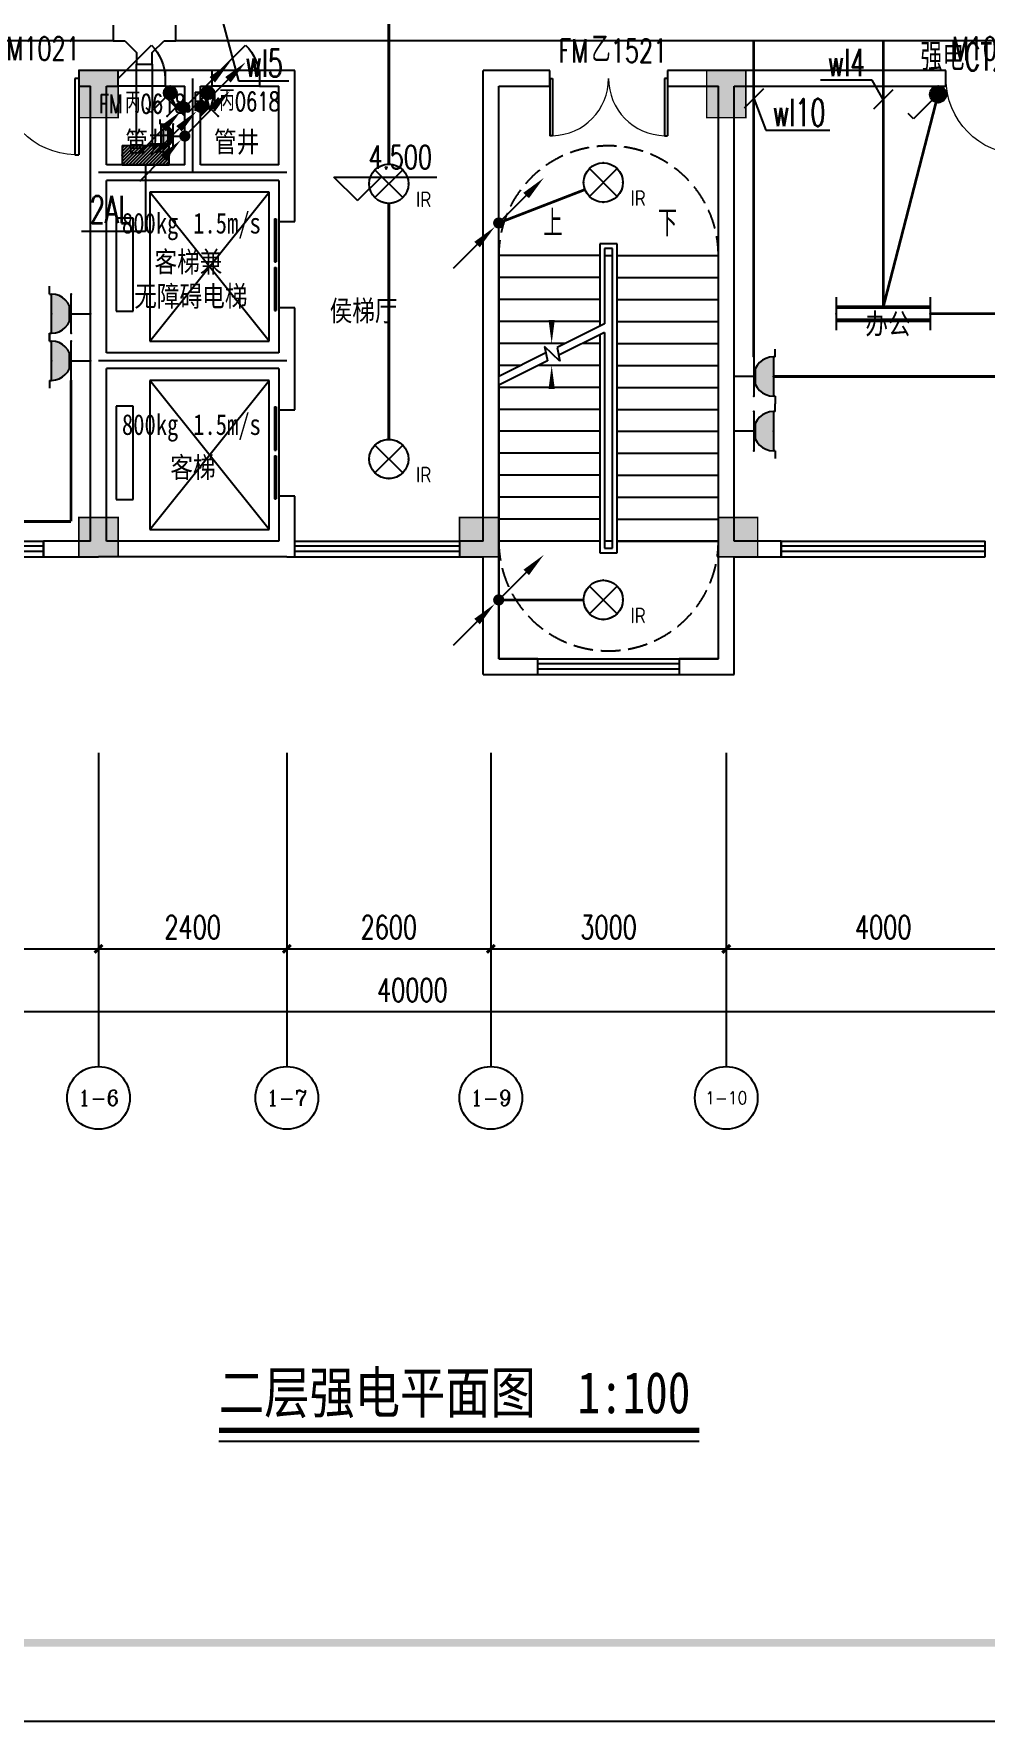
# Model space of a CAD drawing. Extents: x -6243262 to 3079315, y -2914302 to 172723.
# Drawn here: x -5765306 to -5753181, y -692286 to -670768 of the extents above; entities that cross this region are included whole.
import ezdxf
from ezdxf.enums import TextEntityAlignment as Align

# ---------------------------------------------------------------- set-up
doc = ezdxf.new("R2010")
doc.units = 0
doc.header["$LTSCALE"] = 1000
doc.linetypes.add('DASH', pattern=[0.35, 0.25, -0.1])
for name, color, linetype in [('0-柱网', 2, 'Continuous'), ('A-ANNO-IDEN', 3, 'Continuous'), ('A-DOOR', 141, 'Continuous'), ('A-FLOR-EVTR', 2, 'Continuous'), ('AXIS', 3, 'Continuous'), ('AXIS_TEXT', 7, 'Continuous'), ('CABLETRAY', 4, 'Continuous'), ('DIM-插座', 3, 'Continuous'), ('DIM-照明', 3, 'Continuous'), ('DIM-箱柜', 3, 'Continuous'), ('DIM_ELEV', 3, 'Continuous'), ('DIM_SYMB', 3, 'Continuous'), ('DOOR_FIRE', 4, 'Continuous'), ('DOOR_FIRE_TEXT', 7, 'Continuous'), ('DOTE', 24, 'Continuous'), ('EQUIP-插座', 3, 'Continuous'), ('EQUIP-照明', 3, 'Continuous'), ('EQUIP-箱柜', 3, 'Continuous'), ('LWIRE', 4, 'Continuous'), ('PUB_TEXT', 7, 'Continuous'), ('PUB_TITLE', 4, 'Continuous'), ('STAIR', 2, 'Continuous'), ('TEL_TEXT', 7, 'Continuous'), ('WALL', 9, 'Continuous'), ('WINDOW', 4, 'Continuous'), ('WINDOW_TEXT', 7, 'Continuous'), ('WIRE-插座', 5, 'Continuous'), ('WIRE-照明', 1, 'Continuous')]:
    doc.layers.add(name, color=color, linetype=linetype)
doc.styles.add('-宋体', font='', dxfattribs={"width": 0.8})
doc.styles.add('_TCH_AXIS', font='COMPLEX', dxfattribs={"bigfont": 'GBCBIG'})
doc.styles.add('_TCH_DIM', font='SIMPLEX', dxfattribs={"bigfont": 'GBCBIG'})
doc.styles.add('_TCH_DIM_T3', font='SIMPLEX', dxfattribs={"width": 0.705882, "bigfont": 'GBCBIG'})
doc.styles.add('_TCH_WINDOW', font='SIMPLEX', dxfattribs={"height": 3.5, "bigfont": 'GBCBIG'})
doc.styles.add('_TEL_ATTDEF', font='gbenor', dxfattribs={"bigfont": 'gbcbig'})
doc.styles.add('_TEL_DIM', font='SIMPLEX', dxfattribs={"width": 0.8, "height": 3.5, "bigfont": 'HZTXT'})
doc.styles.add('COMPLEX', font='COMPLEX')
doc.styles.get("Standard").update_dxf_attribs({"font": 'gbenor.shx', "bigfont": 'gbcbig.shx'})
doc.styles.get('-宋体').set_extended_font_data('SimSun')
doc.dimstyles.new('_TCH_ARCH&&100', dxfattribs={"dimtxt": 297.5, "dimasz": 100, "dimexe": 250, "dimexo": 300, "dimgap": 126.25, "dimtad": 1, "dimdec": 0, "dimzin": 0, "dimdsep": 46, "dimtxsty": '_TCH_DIM_T3', "dimblk": 'ARCHTICK', "dimcen": 0.09, "dimclrt": 7, "dimazin": 2, "dimtfac": 1, "dimtdec": 0, "dimtix": 1, "dimtmove": 2, "dimatfit": 3, "dimfxl": 0, "dimtolj": 1, "dimtzin": 0, "dimarcsym": 0})

# ---------------------------------------------------------------- blocks, each defined once
blk = doc.blocks.new('1#柱网')
at = {"layer": '0-柱网'}
for points in [[(509855, 85967), (509855, 85367), (510355, 85367), (510355, 85967)], [(517855, 85967), (517855, 85367), (518355, 85367), (518355, 85967)], [(509855, 80267), (509855, 79767), (510355, 79767), (510355, 80267)], [(514705, 80267), (514705, 79767), (515205, 79767), (515205, 80267)], [(518005, 80267), (518005, 79767), (518505, 79767), (518505, 80267)]]:
    blk.add_hatch(color=0, dxfattribs=at).paths.add_polyline_path(points)
at = {"layer": '0-柱网', "color": 0, "const_width": 20}
for points in [[(509855, 85967), (509855, 85367), (510355, 85367), (510355, 85967), (509855, 85967)], [(517855, 85967), (517855, 85367), (518355, 85367), (518355, 85967), (517855, 85967)], [(509855, 80267), (509855, 79767), (510355, 79767), (510355, 80267), (509855, 80267)], [(514705, 80267), (514705, 79767), (515205, 79767), (515205, 80267), (514705, 80267)], [(518005, 80267), (518005, 79767), (518505, 79767), (518505, 80267), (518005, 80267)]]:
    blk.add_lwpolyline(points, dxfattribs=at)
blk = doc.blocks.new('_AXISO')
at = {"color": 0}
blk.add_circle((0, 0), 0.5, dxfattribs=at)
at = {"layer": 'AXIS_TEXT', "color": 0, "style": 'COMPLEX', "width": 1.041667}
blk.add_attdef('A', text='', height=0.56, dxfattribs=at).set_placement((-0.25, -0.28), (0.25, -0.28), align=Align.FIT)
blk = doc.blocks.new('$WINLIB2D$00000001')
at = {"color": 0}
for points in [[(-0.5, 0.5), (-0.5, -0.5)], [(-0.5, 0.5), (0.5, 0.5)], [(0.5, -0.5), (0.5, 0.5)], [(0.5, 0.1667), (-0.5, 0.1667)], [(0.5, -0.1667), (-0.5, -0.1667)], [(-0.5, -0.5), (0.5, -0.5)]]:
    blk.add_lwpolyline(points, dxfattribs=at)
blk = doc.blocks.new('$DorLib2D$00000001')
at = {"color": 0}
for p, q in [((0.45, 0.975), (0.5, 0.975)), ((0.45, 0), (0.45, 0.975)), ((0.5, 0), (0.5, 0.975)), ((0.5, 0), (0.45, 0))]:
    blk.add_line(p, q, dxfattribs=at)
at = {"color": 0, "lineweight": 13}
blk.add_arc((0.475, 0), 0.975, 91.4693, 180, dxfattribs=at)
blk = doc.blocks.new('$DORLIB2D$00000127')
at = {"color": 0}
for points in [[(-0.533, 0.795), (-0.533, 0.69)], [(-0.033, 0.795), (-0.533, 0.795)], [(-0.033, 0.795), (-0.033, 0.69)], [(0.533, 0.795), (0.033, 0.795)], [(0.033, 0.795), (0.033, 0.69)], [(0.533, 0.795), (0.533, 0.69)], [(-0.033, 0.69), (-0.533, 0.69)], [(0.533, 0.69), (0.033, 0.69)], [(0.5, 0.5), (-0.5, 0.5)]]:
    blk.add_lwpolyline(points, dxfattribs=at)
blk = doc.blocks.new('$DorLib2D$00000114')
at = {"color": 0}
blk.add_line((0.5, 0), (-0.207, 0.707), dxfattribs=at)
blk.add_arc((0.5, 0), 1, 135, 180, dxfattribs=at)
blk = doc.blocks.new('$DorLib2D$00000002')
at = {"color": 0}
for p, q in [((-0.5, 0), (-0.5, 0.4875)), ((-0.475, 0.4875), (-0.5, 0.4875)), ((-0.475, 0), (-0.475, 0.4875)), ((0.475, 0), (0.475, 0.4875)), ((0.475, 0.4875), (0.5, 0.4875)), ((0.5, 0), (0.5, 0.4875)), ((-0.5, 0), (-0.475, 0)), ((0.5, 0), (0.475, 0))]:
    blk.add_line(p, q, dxfattribs=at)
at = {"color": 0, "lineweight": 13}
for centre, start, end in [((-0.4875, 0), 0, 88.53072), ((0.4875, 0), 91.46928, 180)]:
    blk.add_arc(centre, 0.4875, start, end, dxfattribs=at)
blk = doc.blocks.new('_ArchTick')
at = {"color": 0, "linetype": 'ByBlock', "const_width": 0.4}
blk.add_lwpolyline([(-0.5, -0.5), (0.5, 0.5)], dxfattribs=at)
blk = doc.blocks.new('*D86')
at = {"layer": 'AXIS', "color": 0, "lineweight": -2, "transparency": 16777216}
for p, q in [((1357095, -788352), (1357095, -791602)), ((1397095, -788352), (1397095, -791602)), ((1357095, -791352), (1397095, -791352))]:
    blk.add_line(p, q, dxfattribs=at)
at = {"layer": 'Defpoints', "color": 0, "transparency": 16777216}
for p in [(1357095, -788052), (1397095, -788052), (1397095, -791352)]:
    blk.add_point(p, dxfattribs=at)
at = {"layer": 'AXIS', "color": 0, "lineweight": -2, "transparency": 16777216, "xscale": 100, "yscale": 100, "zscale": 100, "rotation": 180}
blk.add_blockref('_ArchTick', (1357095, -791352), dxfattribs=at)
at = {"layer": 'AXIS', "color": 0, "lineweight": -2, "transparency": 16777216, "xscale": 100, "yscale": 100, "zscale": 100}
blk.add_blockref('_ArchTick', (1397095, -791352), dxfattribs=at)
at = {"layer": 'AXIS', "color": 7, "transparency": 16777216, "insert": (1377095, -791077), "char_height": 297.5, "attachment_point": 5, "style": '_TCH_DIM_T3'}
blk.add_mtext('\\A1;40000', dxfattribs=at)
blk = doc.blocks.new('*D90')
at = {"layer": 'AXIS', "color": 0, "lineweight": -2, "transparency": 16777216}
for p, q in [((1381095, -788352), (1381095, -790802)), ((1385095, -788352), (1385095, -790802)), ((1381095, -790552), (1385095, -790552))]:
    blk.add_line(p, q, dxfattribs=at)
at = {"layer": 'Defpoints', "color": 0, "transparency": 16777216}
for p in [(1381095, -788052), (1385095, -788052), (1385095, -790552)]:
    blk.add_point(p, dxfattribs=at)
at = {"layer": 'AXIS', "color": 0, "lineweight": -2, "transparency": 16777216, "xscale": 100, "yscale": 100, "zscale": 100, "rotation": 180}
blk.add_blockref('_ArchTick', (1381095, -790552), dxfattribs=at)
at = {"layer": 'AXIS', "color": 0, "lineweight": -2, "transparency": 16777216, "xscale": 100, "yscale": 100, "zscale": 100}
blk.add_blockref('_ArchTick', (1385095, -790552), dxfattribs=at)
at = {"layer": 'AXIS', "color": 7, "transparency": 16777216, "insert": (1383095, -790277), "char_height": 297.5, "attachment_point": 5, "style": '_TCH_DIM_T3'}
blk.add_mtext('\\A1;4000', dxfattribs=at)
blk = doc.blocks.new('*D91')
at = {"layer": 'AXIS', "color": 0, "lineweight": -2, "transparency": 16777216}
for p, q in [((1378095, -788352), (1378095, -790802)), ((1381095, -788352), (1381095, -790802)), ((1378095, -790552), (1381095, -790552))]:
    blk.add_line(p, q, dxfattribs=at)
at = {"layer": 'Defpoints', "color": 0, "transparency": 16777216}
for p in [(1378095, -788052), (1381095, -788052), (1381095, -790552)]:
    blk.add_point(p, dxfattribs=at)
at = {"layer": 'AXIS', "color": 0, "lineweight": -2, "transparency": 16777216, "xscale": 100, "yscale": 100, "zscale": 100, "rotation": 180}
blk.add_blockref('_ArchTick', (1378095, -790552), dxfattribs=at)
at = {"layer": 'AXIS', "color": 0, "lineweight": -2, "transparency": 16777216, "xscale": 100, "yscale": 100, "zscale": 100}
blk.add_blockref('_ArchTick', (1381095, -790552), dxfattribs=at)
at = {"layer": 'AXIS', "color": 7, "transparency": 16777216, "insert": (1379595, -790277), "char_height": 297.5, "attachment_point": 5, "style": '_TCH_DIM_T3'}
blk.add_mtext('\\A1;3000', dxfattribs=at)
blk = doc.blocks.new('*D92')
at = {"layer": 'AXIS', "color": 0, "lineweight": -2, "transparency": 16777216}
for p, q in [((1375495, -788352), (1375495, -790802)), ((1378095, -788352), (1378095, -790802)), ((1375495, -790552), (1378095, -790552))]:
    blk.add_line(p, q, dxfattribs=at)
at = {"layer": 'Defpoints', "color": 0, "transparency": 16777216}
for p in [(1375495, -788052), (1378095, -788052), (1378095, -790552)]:
    blk.add_point(p, dxfattribs=at)
at = {"layer": 'AXIS', "color": 0, "lineweight": -2, "transparency": 16777216, "xscale": 100, "yscale": 100, "zscale": 100, "rotation": 180}
blk.add_blockref('_ArchTick', (1375495, -790552), dxfattribs=at)
at = {"layer": 'AXIS', "color": 0, "lineweight": -2, "transparency": 16777216, "xscale": 100, "yscale": 100, "zscale": 100}
blk.add_blockref('_ArchTick', (1378095, -790552), dxfattribs=at)
at = {"layer": 'AXIS', "color": 7, "transparency": 16777216, "insert": (1376795, -790277), "char_height": 297.5, "attachment_point": 5, "style": '_TCH_DIM_T3'}
blk.add_mtext('\\A1;2600', dxfattribs=at)
blk = doc.blocks.new('*D93')
at = {"layer": 'AXIS', "color": 0, "lineweight": -2, "transparency": 16777216}
for p, q in [((1373095, -788352), (1373095, -790802)), ((1375495, -788352), (1375495, -790802)), ((1373095, -790552), (1375495, -790552))]:
    blk.add_line(p, q, dxfattribs=at)
at = {"layer": 'Defpoints', "color": 0, "transparency": 16777216}
for p in [(1373095, -788052), (1375495, -788052), (1375495, -790552)]:
    blk.add_point(p, dxfattribs=at)
at = {"layer": 'AXIS', "color": 0, "lineweight": -2, "transparency": 16777216, "xscale": 100, "yscale": 100, "zscale": 100, "rotation": 180}
blk.add_blockref('_ArchTick', (1373095, -790552), dxfattribs=at)
at = {"layer": 'AXIS', "color": 0, "lineweight": -2, "transparency": 16777216, "xscale": 100, "yscale": 100, "zscale": 100}
blk.add_blockref('_ArchTick', (1375495, -790552), dxfattribs=at)
at = {"layer": 'AXIS', "color": 7, "transparency": 16777216, "insert": (1374295, -790277), "char_height": 297.5, "attachment_point": 5, "style": '_TCH_DIM_T3'}
blk.add_mtext('\\A1;2400', dxfattribs=at)
blk = doc.blocks.new('*D94')
at = {"layer": 'AXIS', "color": 0, "lineweight": -2, "transparency": 16777216}
for p, q in [((1365095, -788352), (1365095, -790802)), ((1373095, -788352), (1373095, -790802)), ((1365095, -790552), (1373095, -790552))]:
    blk.add_line(p, q, dxfattribs=at)
at = {"layer": 'Defpoints', "color": 0, "transparency": 16777216}
for p in [(1365095, -788052), (1373095, -788052), (1373095, -790552)]:
    blk.add_point(p, dxfattribs=at)
at = {"layer": 'AXIS', "color": 0, "lineweight": -2, "transparency": 16777216, "xscale": 100, "yscale": 100, "zscale": 100, "rotation": 180}
blk.add_blockref('_ArchTick', (1365095, -790552), dxfattribs=at)
at = {"layer": 'AXIS', "color": 0, "lineweight": -2, "transparency": 16777216, "xscale": 100, "yscale": 100, "zscale": 100}
blk.add_blockref('_ArchTick', (1373095, -790552), dxfattribs=at)
at = {"layer": 'AXIS', "color": 7, "transparency": 16777216, "insert": (1369095, -790277), "char_height": 297.5, "attachment_point": 5, "style": '_TCH_DIM_T3'}
blk.add_mtext('\\A1;8000', dxfattribs=at)
blk = doc.blocks.new('$equip$00001160')
for p, q in [((-1.2, 0.417), (-1.2, -0.417)), ((-1.2, 0.167), (1.2, 0.167)), ((1.2, 0.417), (1.2, -0.417)), ((-1.2, -0.167), (1.2, -0.167))]:
    blk.add_line(p, q)
at = {"const_width": 0.1}
for points in [[(-1.2, 0.167), (1.2, 0.167)], [(-1.2, -0.167), (1.2, -0.167)]]:
    blk.add_lwpolyline(points, dxfattribs=at)
at = {"layer": 'EQUIP-照明'}
for p in [(-1.2, 0), (0, 0.167), (1.2, 0), (0, -0.167)]:
    blk.add_point(p, dxfattribs=at)
at = {"layer": 'EQUIP-照明', "flags": 9}
blk.add_attdef('A', (0, 0), '', height=0.00002, dxfattribs=at)
blk = doc.blocks.new('$equip$00001240')
for p, q in [((-0.5, 1.05), (-0.7, 1.05)), ((-0.5, 1.05), (-0.5, 1)), ((-0.5, 1), (0.5, 1)), ((0.5, 1.05), (0.7, 1.05)), ((0.5, 1.05), (0.5, 1)), ((-0.5, 0.5), (0.5, 0.5)), ((0, 0.5), (0, 0))]:
    blk.add_line(p, q)
blk.add_arc((0, 1), 0.5, 180, 0)
for points in [[(0.433, 0.75), (-0.433, 0.75), (0.5, 1), (-0.5, 1)], [(0.25, 0.567), (-0.25, 0.567), (0.433, 0.75), (-0.433, 0.75)], [(0, 0.5), (0, 0.5), (0.25, 0.567), (-0.25, 0.567)]]:
    blk.add_solid(points)
at = {"layer": 'EQUIP-照明'}
for p in [(0, 1), (-0.5, 0.5), (0.5, 0.5), (0, 0)]:
    blk.add_point(p, dxfattribs=at)
at = {"layer": 'EQUIP-照明', "flags": 9}
blk.add_attdef('A', (0, 0), '', height=0.00002, dxfattribs=at)
blk = doc.blocks.new('$equip$00001962')
for p, q in [((0.147, 0.356), (0.625, 0.833)), ((0.625, 0.833), (0.766, 0.692))]:
    blk.add_line(p, q)
blk.add_circle((0, 0.208), 0.208)
for p in [(-0.208, 0.208), (0, 0.417), (0, 0), (0.208, 0.208)]:
    blk.add_point(p)
for points in [[(-0.18, 0.313), (0.18, 0.313), (-0.208, 0.208), (0.208, 0.208)], [(-0.18, 0.104), (0.18, 0.104), (-0.208, 0.208), (0.208, 0.208)], [(-0.104, 0.389), (0.104, 0.389), (-0.18, 0.313), (0.18, 0.313)], [(-0.104, 0.028), (0.104, 0.028), (-0.18, 0.104), (0.18, 0.104)], [(0, 0.417), (0, 0.417), (-0.104, 0.389), (0.104, 0.389)], [(0, 0), (0, 0), (-0.104, 0.028), (0.104, 0.028)]]:
    blk.add_solid(points)
at = {"layer": 'TEL_TEXT', "style": '_TEL_DIM', "flags": 1}
blk.add_attdef('A', text='', height=0.00002, dxfattribs=at).set_placement((0, 0), align=Align.MIDDLE_CENTER)
blk = doc.blocks.new('$equip$00002530')
for p, q in [((-0.354, 0.354), (0.354, -0.354)), ((0.354, 0.354), (-0.354, -0.354))]:
    blk.add_line(p, q)
at = {"const_width": 0.04}
blk.add_lwpolyline([(0, 0.5, -1), (0, -0.5, -1), (0, 0.5, -2.479085)], format="xyb", dxfattribs=at)
blk.add_circle((0, 0), 0.5)
for p in [(0, 0.5), (-0.5, 0), (0.5, 0), (0, -0.5)]:
    blk.add_point(p)
at = {"color": 7, "style": '_TEL_DIM', "flags": 1}
blk.add_attdef('A', text='', height=0.00002, dxfattribs=at).set_placement((0, 0), align=Align.MIDDLE_CENTER)
at = {"color": 7, "style": '_TEL_DIM'}
blk.add_attdef('$TEXT$', text='', height=0.4, dxfattribs=at).set_placement((0.887, -0.396), align=Align.MIDDLE_CENTER)
blk = doc.blocks.new('*X33')
at = {"color": 0}
for p, q in [((-250, 33), (-83, 200)), ((-250, 68), (-118, 200)), ((-250, 104), (-154, 200)), ((-250, 139), (-189, 200)), ((-250, 174), (-224, 200)), ((-247, 0), (-47, 200)), ((-212, 0), (-12, 200)), ((-177, 0), (23, 200)), ((-141, 0), (59, 200)), ((-106, 0), (94, 200)), ((-71, 0), (129, 200)), ((-35, 0), (165, 200)), ((0, 0), (200, 200)), ((35, 0), (235, 200)), ((71, 0), (250, 179)), ((106, 0), (250, 144)), ((141, 0), (250, 109)), ((177, 0), (250, 73)), ((212, 0), (250, 38)), ((247, 0), (250, 3))]:
    blk.add_line(p, q, dxfattribs=at)
blk = doc.blocks.new('$equip$00002943')
for p, q in [((-0.75, 0.6), (-0.75, 0)), ((0.75, 0.6), (-0.75, 0.6)), ((0.75, 0), (0.75, 0.6)), ((-0.75, 0), (0.75, 0))]:
    blk.add_line(p, q)
for points, const_width in [([(-0.75, 0.3), (0.75, 0.3)], 0.6), ([(-0.75, 0.6), (-0.75, 0), (0.75, 0), (0.75, 0.6), (-0.75, 0.6), (-0.75, 0)], 0.04)]:
    blk.add_lwpolyline(points, dxfattribs=dict(const_width=const_width))
for p in [(0, 0.6), (-0.75, 0.3), (0, 0), (0.75, 0.3)]:
    blk.add_point(p)
at = {"xscale": 0.00300000000061118, "yscale": 0.00300000000061118, "zscale": 0.00300000000061118}
blk.add_blockref('*X33', (0, 0), dxfattribs=at)
at = {"color": 7, "style": '_TEL_DIM', "flags": 1}
for tag in ['A', 'REMARK']:
    blk.add_attdef(tag, text='', height=0.00002, dxfattribs=at).set_placement((0, 0), align=Align.MIDDLE_CENTER)
blk = doc.blocks.new('$TelecSys$00000081')
for p, q in [((0.104, 0.104), (0.104, 0.104)), ((-0.104, -0.104), (-0.104, -0.104)), ((-1.15, -1.15), (-0.55, -0.55))]:
    blk.add_line(p, q)
at = {"const_width": 0.142}
blk.add_lwpolyline([(0.071, 0, 1), (-0.071, 0, 1)], format="xyb", close=True, dxfattribs=at)
blk.add_solid([(-0.62, -0.48), (-0.48, -0.62), (-0.1, -0.1)])
at = {"width": 0.8, "flags": 9}
blk.add_attdef('A', (0, 0), '', height=0.00002, rotation=180, dxfattribs=at)
blk = doc.blocks.new('$TelecSys$00000079')
for p, q in [((0.7, 0.7), (0, 0)), ((0.104, 0.104), (0.104, 0.104)), ((-0.104, -0.104), (-0.104, -0.104))]:
    blk.add_line(p, q)
at = {"const_width": 0.142}
blk.add_lwpolyline([(-0.071, 0, 1), (0.071, 0, 1)], format="xyb", close=True, dxfattribs=at)
blk.add_solid([(0.63, 0.77), (0.77, 0.63), (1.15, 1.15)])
at = {"width": 0.8, "flags": 9}
blk.add_attdef('A', (0, 0), '', height=0.00002, dxfattribs=at)
blk = doc.blocks.new('$equip$00001154')
for p, q in [((-0.283, 0.566), (0.283, 0)), ((-0.283, 0), (0.283, 0.566)), ((-0.283, 0), (0.283, 0))]:
    blk.add_line(p, q)
for p in [(-0.283, 0.566), (0.283, 0.566), (0, 0)]:
    blk.add_point(p)
blk.add_solid([(0.283, 0), (0, 0.283), (-0.283, 0)])
at = {"color": 7, "style": '_TEL_DIM', "flags": 1}
for tag in ['A', 'REMARK']:
    blk.add_attdef(tag, text='', height=0.00002, dxfattribs=at).set_placement((0, 0), align=Align.MIDDLE_CENTER)
blk = doc.blocks.new('22')
at = {"color": 8, "linetype": 'DASH'}
for centre, start, end in [((1379595.1, -781712.2), 359.99993, 180.00007), ((1379595.1, -785352.2), 179.99993, 0.00007)]:
    blk.add_arc(centre, 1400, start, end, dxfattribs=at)
at = {"layer": 'A-FLOR-EVTR', "color": 8, "ltscale": 0.5}
for p, q in [((1375270.1, -780902.2), (1373750.1, -780902.2)), ((1373750.1, -780902.2), (1373750.1, -782802.2)), ((1373750.1, -782802.2), (1375270.1, -780902.2)), ((1375270.1, -782802.2), (1373750.1, -780902.2)), ((1375270.1, -782802.2), (1375270.1, -780902.2)), ((1373535.1, -781232.2), (1373320.1, -781232.2)), ((1373320.1, -781232.2), (1373320.1, -782422.2)), ((1373535.1, -782422.2), (1373535.1, -781232.2)), ((1373320.1, -782422.2), (1373535.1, -782422.2)), ((1373750.1, -782802.2), (1375270.1, -782802.2)), ((1375270.1, -783302.2), (1373750.1, -783302.2)), ((1373750.1, -783302.2), (1373750.1, -785202.2)), ((1373750.1, -785202.2), (1375270.1, -783302.2)), ((1375270.1, -785202.2), (1373750.1, -783302.2)), ((1375270.1, -785202.2), (1375270.1, -783302.2)), ((1373535.1, -783632.2), (1373320.1, -783632.2)), ((1373320.1, -783632.2), (1373320.1, -784822.2)), ((1373535.1, -784822.2), (1373535.1, -783632.2)), ((1373320.1, -784822.2), (1373535.1, -784822.2)), ((1373750.1, -785202.2), (1375270.1, -785202.2))]:
    blk.add_line(p, q, dxfattribs=at)
at = {"layer": 'AXIS', "color": 8}
for p, q in [((1373095.1, -788052.2), (1373095.1, -792052.2)), ((1375495.1, -788052.2), (1375495.1, -792052.2)), ((1378095.1, -788052.2), (1378095.1, -792052.2)), ((1381095.1, -788052.2), (1381095.1, -792052.2))]:
    blk.add_line(p, q, dxfattribs=at)
at = {"layer": 'DIM_ELEV', "color": 8}
for p, q in [((1376396, -781010.6), (1376096, -780710.6)), ((1376096, -780710.6), (1377405.9, -780710.6)), ((1376396, -781010.6), (1376696, -780710.6))]:
    blk.add_line(p, q, dxfattribs=at)
at = {"layer": 'DIM_SYMB', "color": 8}
for points in [[(1378870.1, -781572.2, 0, 0, 0), (1378870.1, -782832.2, 0, 80, 0), (1378870.1, -782532.2, 0, 0, 0)], [(1380320.1, -781572.2, 0, 0, 0), (1380320.1, -786102.2, 0, 0, 0), (1378870.1, -786102.2, 0, 0, 0), (1378870.1, -783112.2, 0, 80, 0), (1378870.1, -783412.2, 0, 0, 0)]]:
    blk.add_lwpolyline(points, format="xyseb", dxfattribs=at)
at = {"layer": 'DOTE', "color": 8}
for p, q in [((1374295.1, -780652.2), (1374295.1, -779452.2)), ((1375495.1, -780652.2), (1373095.1, -780652.2)), ((1375495.1, -783052.2), (1373095.1, -783052.2))]:
    blk.add_line(p, q, dxfattribs=at)
at = {"layer": 'STAIR', "color": 8}
for p, q in [((1378195.1, -781712.2), (1378195.1, -783252.4)), ((1379485.1, -781712.2), (1378195.1, -781712.2)), ((1379705.1, -781562.2), (1379485.1, -781562.2)), ((1379485.1, -781562.2), (1379485.1, -782610.2)), ((1379645.1, -781622.2), (1379545.1, -781622.2)), ((1379545.1, -781622.2), (1379545.1, -782580.3)), ((1379545.1, -781712.2), (1379545.1, -782580.3)), ((1379545.1, -781712.2), (1379645.1, -781712.2)), ((1379645.1, -785442.2), (1379645.1, -781622.2)), ((1379645.1, -785352.2), (1379645.1, -781712.2)), ((1379705.1, -785502.2), (1379705.1, -781562.2)), ((1379705.1, -781712.2), (1380995.1, -781712.2)), ((1380995.1, -785352.2), (1380995.1, -781712.2)), ((1379485.1, -781992.2), (1378195.1, -781992.2)), ((1379705.1, -781992.2), (1380995.1, -781992.2)), ((1379485.1, -782272.2), (1378195.1, -782272.2)), ((1379705.1, -782272.2), (1380995.1, -782272.2)), ((1379485.1, -782552.2), (1378195.1, -782552.2)), ((1379545.1, -782580.3), (1378940.3, -782881.4)), ((1379705.1, -782552.2), (1380995.1, -782552.2)), ((1379039.2, -782832.2), (1378195.1, -782832.2)), ((1379545.1, -782692), (1378960.8, -782982.9)), ((1379485.1, -782832.2), (1379263.5, -782832.2)), ((1379485.1, -782721.9), (1379485.1, -785502.2)), ((1379545.1, -782692), (1379545.1, -785352.2)), ((1379545.1, -782692), (1379545.1, -785442.2)), ((1379705.1, -782832.2), (1380995.1, -782832.2)), ((1378797.3, -782952.6), (1378195.1, -783252.4)), ((1378817.9, -783054.1), (1378195.1, -783364.1)), ((1378975.7, -783056.3), (1378780.7, -782871)), ((1378780.7, -782871), (1378817.9, -783054.1)), ((1378940.3, -782881.4), (1378975.7, -783056.3)), ((1378476.7, -783112.2), (1378195.1, -783112.2)), ((1379485.1, -783112.2), (1378701.1, -783112.2)), ((1379705.1, -783112.2), (1380995.1, -783112.2)), ((1378195.1, -783364.1), (1378195.1, -785352.2)), ((1379485.1, -783392.2), (1378195.1, -783392.2)), ((1379705.1, -783392.2), (1380995.1, -783392.2)), ((1379485.1, -783672.2), (1378195.1, -783672.2)), ((1379705.1, -783672.2), (1380995.1, -783672.2)), ((1379485.1, -783952.2), (1378195.1, -783952.2)), ((1379705.1, -783952.2), (1380995.1, -783952.2)), ((1379485.1, -784232.2), (1378195.1, -784232.2)), ((1379705.1, -784232.2), (1380995.1, -784232.2)), ((1379485.1, -784512.2), (1378195.1, -784512.2)), ((1379705.1, -784512.2), (1380995.1, -784512.2)), ((1379485.1, -784792.2), (1378195.1, -784792.2)), ((1379705.1, -784792.2), (1380995.1, -784792.2)), ((1379485.1, -785072.2), (1378195.1, -785072.2)), ((1379705.1, -785072.2), (1380995.1, -785072.2)), ((1379485.1, -785352.2), (1378195.1, -785352.2)), ((1378195.1, -785352.2), (1378195.1, -786852.2)), ((1379485.1, -785352.2), (1378195.1, -785352.2)), ((1379645.1, -785352.2), (1379545.1, -785352.2)), ((1379705.1, -785352.2), (1380995.1, -785352.2)), ((1380995.1, -785352.2), (1379705.1, -785352.2)), ((1380995.1, -786852.2), (1380995.1, -785352.2)), ((1379485.1, -785502.2), (1379705.1, -785502.2)), ((1379545.1, -785442.2), (1379645.1, -785442.2)), ((1378195.1, -786852.2), (1380995.1, -786852.2))]:
    blk.add_line(p, q, dxfattribs=at)
at = {"layer": 'WALL', "color": 8}
for p, q in [((1373095.1, -779352.2), (1372845.1, -779352.2)), ((1372845.1, -779352.2), (1372845.1, -779552.2)), ((1373345.1, -779352.2), (1373095.1, -779352.2)), ((1373345.1, -779552.2), (1373345.1, -779352.2)), ((1374295.1, -779352.2), (1373945.1, -779352.2)), ((1373945.1, -779352.2), (1373945.1, -779552.2)), ((1374545.1, -779352.2), (1374295.1, -779352.2)), ((1374545.1, -779552.2), (1374545.1, -779352.2)), ((1375595.1, -779352.2), (1375145.1, -779352.2)), ((1375145.1, -779352.2), (1375145.1, -779552.2)), ((1375595.1, -780652.2), (1375595.1, -779352.2)), ((1378845.1, -779352.2), (1377995.1, -779352.2)), ((1377995.1, -785352.2), (1377995.1, -779352.2)), ((1378845.1, -779552.2), (1378845.1, -779352.2)), ((1381095.1, -779352.2), (1380345.1, -779352.2)), ((1380345.1, -779352.2), (1380345.1, -779552.2)), ((1383895.1, -779352.2), (1381095.1, -779352.2)), ((1383895.1, -779552.2), (1383895.1, -779352.2)), ((1372845.1, -779552.2), (1372995.1, -779552.2)), ((1372995.1, -780652.2), (1372995.1, -779552.2)), ((1373195.1, -780552.2), (1373195.1, -779552.2)), ((1373195.1, -779552.2), (1373345.1, -779552.2)), ((1373945.1, -779552.2), (1374195.1, -779552.2)), ((1374195.1, -780552.2), (1374195.1, -779552.2)), ((1374395.1, -779552.2), (1374545.1, -779552.2)), ((1374395.1, -780552.2), (1374395.1, -779552.2)), ((1375145.1, -779552.2), (1375395.1, -779552.2)), ((1375395.1, -780552.2), (1375395.1, -779552.2)), ((1378195.1, -779552.2), (1378845.1, -779552.2)), ((1378195.1, -785452.2), (1378195.1, -779552.2)), ((1380345.1, -779552.2), (1380995.1, -779552.2)), ((1380995.1, -785452.2), (1380995.1, -779552.2)), ((1381195.1, -779552.2), (1383895.1, -779552.2)), ((1381195.1, -785352.2), (1381195.1, -779552.2)), ((1372995.1, -783052.2), (1372995.1, -780652.2)), ((1374195.1, -780552.2), (1373195.1, -780552.2)), ((1375395.1, -780552.2), (1374395.1, -780552.2)), ((1375595.1, -781277.2), (1375595.1, -780652.2)), ((1373195.1, -782952.2), (1373195.1, -780752.2)), ((1374295.1, -780752.2), (1373195.1, -780752.2)), ((1375395.1, -780752.2), (1374295.1, -780752.2)), ((1375395.1, -780752.2), (1375395.1, -781277.2)), ((1375395.1, -781277.2), (1375595.1, -781277.2)), ((1375595.1, -782377.2), (1375395.1, -782377.2)), ((1375395.1, -782377.2), (1375395.1, -782952.2)), ((1375595.1, -783052.2), (1375595.1, -782377.2)), ((1372995.1, -785352.2), (1372995.1, -783052.2)), ((1375395.1, -782952.2), (1373195.1, -782952.2)), ((1375595.1, -783677.2), (1375595.1, -783052.2)), ((1373195.1, -785352.2), (1373195.1, -783152.2)), ((1375395.1, -783152.2), (1373195.1, -783152.2)), ((1375395.1, -783152.2), (1375395.1, -783677.2)), ((1375395.1, -783677.2), (1375595.1, -783677.2)), ((1375595.1, -784777.2), (1375395.1, -784777.2)), ((1375395.1, -784777.2), (1375395.1, -785352.2)), ((1375595.1, -785352.2), (1375595.1, -784777.2)), ((1372995.1, -785352.2), (1372395.1, -785352.2)), ((1372395.1, -785352.2), (1372395.1, -785552.2)), ((1375395.1, -785352.2), (1373195.1, -785352.2)), ((1375595.1, -785552.2), (1375595.1, -785352.2)), ((1377995.1, -785352.2), (1377695.1, -785352.2)), ((1377695.1, -785352.2), (1377695.1, -785552.2)), ((1381795.1, -785352.2), (1381195.1, -785352.2)), ((1381795.1, -785552.2), (1381795.1, -785352.2)), ((1372395.1, -785552.2), (1373095.1, -785552.2)), ((1375495.1, -785552.2), (1373095.1, -785552.2)), ((1375495.1, -785552.2), (1375595.1, -785552.2)), ((1377695.1, -785552.2), (1377995.1, -785552.2)), ((1377995.1, -787052.2), (1377995.1, -785552.2)), ((1378195.1, -786852.2), (1378195.1, -785452.2)), ((1380995.1, -786852.2), (1380995.1, -785452.2)), ((1381195.1, -785552.2), (1381795.1, -785552.2)), ((1381195.1, -787052.2), (1381195.1, -785552.2)), ((1378695.1, -786852.2), (1378195.1, -786852.2)), ((1378695.1, -787052.2), (1378695.1, -786852.2)), ((1380995.1, -786852.2), (1380495.1, -786852.2)), ((1380495.1, -786852.2), (1380495.1, -787052.2)), ((1377995.1, -787052.2), (1378695.1, -787052.2)), ((1380495.1, -787052.2), (1381195.1, -787052.2))]:
    blk.add_line(p, q, dxfattribs=at)
at = {"layer": 'WINDOW', "color": 8}
for p, q in [((1373945.1, -779352.2), (1373345.1, -779352.2)), ((1375145.1, -779352.2), (1374545.1, -779352.2)), ((1373945.1, -779552.2), (1373345.1, -779552.2)), ((1375145.1, -779552.2), (1374545.1, -779552.2))]:
    blk.add_line(p, q, dxfattribs=at)
at = {"layer": '0-柱网', "color": 8}
blk.add_blockref('1#柱网', (862990.1, -865319.4), dxfattribs=at)
at = {"layer": 'A-DOOR', "color": 8, "xscale": 1100, "yscale": 200, "zscale": 200, "rotation": 90}
for p in [(1375495.1, -781827.2), (1375495.1, -784227.2)]:
    blk.add_blockref('$DORLIB2D$00000127', p, dxfattribs=at)
at = {"layer": 'AXIS', "color": 8}
ref = blk.add_blockref('_AXISO', (1373095.1, -792452.2), dxfattribs=dict(at, xscale=800, yscale=800, zscale=800))
ref.add_attrib('A', '1-6', dxfattribs={"layer": 'AXIS_TEXT', "height": 199.75, "style": '_TCH_AXIS'}).set_placement((1372833.5, -792552.1), (1373356.7, -792552.1), align=Align.FIT)
ref = blk.add_blockref('_AXISO', (1375495.1, -792452.2), dxfattribs=dict(at, xscale=800, yscale=800, zscale=800))
ref.add_attrib('A', '1-7', dxfattribs={"layer": 'AXIS_TEXT', "height": 199.75, "style": '_TCH_AXIS'}).set_placement((1375233.5, -792552.1), (1375756.7, -792552.1), align=Align.FIT)
ref = blk.add_blockref('_AXISO', (1378095.1, -792452.2), dxfattribs=dict(at, xscale=800, yscale=800, zscale=800))
ref.add_attrib('A', '1-9', dxfattribs={"layer": 'AXIS_TEXT', "height": 199.75, "style": '_TCH_AXIS'}).set_placement((1377833.5, -792552.1), (1378356.7, -792552.1), align=Align.FIT)
ref = blk.add_blockref('_AXISO', (1381095.1, -792452.2), dxfattribs=dict(at, xscale=800, yscale=800, zscale=800))
ref.add_attrib('A', '1-10', dxfattribs={"layer": 'AXIS_TEXT', "height": 160.91, "style": '_TCH_AXIS'}).set_placement((1380826.9, -792532.6), (1381363.3, -792532.6), align=Align.FIT)
at = {"layer": 'DOOR_FIRE', "color": 8, "xscale": 1500, "yscale": 1500, "zscale": 200, "rotation": 180}
blk.add_blockref('$DorLib2D$00000002', (1379595.1, -779452.2), dxfattribs=at)
at = {"layer": 'WINDOW', "color": 8}
ref = blk.add_blockref('$DorLib2D$00000001', (1372345.1, -779452.2), dxfattribs=dict(at, xscale=-1000, yscale=1000, zscale=-1000, rotation=180))
ref.add_attrib('A', 'M1021', (1371920.1, -779221), dxfattribs={"layer": 'WINDOW_TEXT', "color": 8, "height": 297.5, "style": '_TCH_WINDOW', "width": 0.705882})
ref = blk.add_blockref('$DorLib2D$00000001', (1384395.1, -779452.2), dxfattribs=dict(at, xscale=-1000, yscale=1000, zscale=-1000, rotation=180))
ref.add_attrib('A', 'M1021', (1383970.1, -779221), dxfattribs={"layer": 'WINDOW_TEXT', "color": 8, "height": 297.5, "style": '_TCH_WINDOW', "width": 0.705882})
at = {"layer": 'WINDOW', "color": 8, "rotation": 180}
for name, p, xscale, yscale, zscale in [('$DorLib2D$00000114', (1373645.1, -779452.2), 600, -600, 600), ('$DorLib2D$00000114', (1374845.1, -779452.2), 600, -600, 600), ('$WINLIB2D$00000001', (1371095.1, -785452.2), -2600, -200, -2600), ('$WINLIB2D$00000001', (1376645.1, -785452.2), -2100.000000005137, 200, -2100.000000005137), ('$WINLIB2D$00000001', (1383095.1, -785452.2), -2600, -200, -2600), ('$WINLIB2D$00000001', (1379595.1, -786952.2), -1800, 200, -1800)]:
    blk.add_blockref(name, p, dxfattribs=dict(at, xscale=xscale, yscale=yscale, zscale=zscale))
at = {"layer": 'DIM_ELEV', "color": 7, "style": '_TCH_DIM', "width": 0.705882}
blk.add_text('4.500', height=297.5, dxfattribs=at).set_placement((1376535.9, -780605.6))
at = {"layer": 'DIM_SYMB', "color": 7, "style": '_TCH_DIM'}
for s, p in [('上', (1378765.9, -781467.2)), ('下', (1380225.2, -781467.2))]:
    blk.add_text(s, height=337.6, dxfattribs=at).set_placement(p)
at = {"layer": 'DOOR_FIRE_TEXT', "color": 8, "style": '_TCH_WINDOW', "width": 0.705882}
for s, p in [('FM', (1378957.3, -779247.3)), ('1521', (1379623, -779247.3))]:
    blk.add_text(s, height=297.5, dxfattribs=at).set_placement(p)
at = {"layer": 'DOOR_FIRE_TEXT', "color": 8, "style": '_TCH_WINDOW'}
blk.add_text('乙', height=337.6, dxfattribs=at).set_placement((1379377.3, -779247.3))
at = {"layer": 'PUB_TEXT', "color": 8, "style": '-宋体', "width": 0.8}
for s, p in [('管井', (1373436.9, -780393.2)), ('管井', (1374566, -780393.2)), ('800kg', (1373393.5, -781429.9)), ('1.5m/s', (1374300.9, -781429.9)), ('客梯兼', (1373808.2, -781923.8)), ('无障碍电梯', (1373550.9, -782361.1)), ('侯梯厅', (1376040.6, -782546.7)), ('办公', (1382867.3, -782713.5)), ('800kg', (1373393.5, -783997.9)), ('1.5m/s', (1374300.9, -783997.9)), ('客梯', (1374010.3, -784544.1))]:
    blk.add_text(s, height=264.35, dxfattribs=at).set_placement(p)
at = {"layer": 'WINDOW_TEXT', "color": 8, "style": '_TCH_WINDOW'}
for p in [(1374634.8, -779866), (1373434.8, -779895.7)]:
    blk.add_text('丙', height=270.1, dxfattribs=at).set_placement(p)
at = {"layer": 'WINDOW_TEXT', "color": 8, "style": '_TCH_WINDOW', "width": 0.705882}
for s, p in [('FM', (1373098.8, -779895.7)), ('0618', (1373631.4, -779895.7)), ('FM', (1374298.8, -779866)), ('0618', (1374831.4, -779866))]:
    blk.add_text(s, height=238, dxfattribs=at).set_placement(p)
at = {"layer": 'AXIS', "color": 8}
for p1, p2, distance, picture, middle in [((1357095.1, -788052.2), (1397095.1, -788052.2), -3300, '*D86', (1377095.1, -791077.2)), ((1365095.1, -788052.2), (1373095.1, -788052.2), -2500, '*D94', (1369095.1, -790277.2)), ((1373095.1, -788052.2), (1375495.1, -788052.2), -2500, '*D93', (1374295.1, -790277.2)), ((1375495.1, -788052.2), (1378095.1, -788052.2), -2500, '*D92', (1376795.1, -790277.2)), ((1378095.1, -788052.2), (1381095.1, -788052.2), -2500, '*D91', (1379595.1, -790277.2)), ((1381095.1, -788052.2), (1385095.1, -788052.2), -2500, '*D90', (1383095.1, -790277.2))]:
    dim = blk.add_aligned_dim(p1=p1, p2=p2, distance=distance, dimstyle='_TCH_ARCH&&100', dxfattribs=at)
    dim.commit()
    dim.dimension.update_dxf_attribs({"geometry": picture, "text_midpoint": middle})

msp = doc.modelspace()

# ---------------------------------------------------------------- linework, layer by layer
at = {"layer": 'A-ANNO-IDEN', "const_width": 70}
msp.add_lwpolyline([(-5762946.9, -688575.7), (-5756824.7, -688575.7)], dxfattribs=at)
at = {"layer": 'A-ANNO-IDEN'}
msp.add_lwpolyline([(-5762946.9, -688715.7), (-5756824.7, -688715.7)], dxfattribs=at)
at = {"layer": 'CABLETRAY'}
for p, q in [((-5764295.8, -670656.6), (-5764295.8, -670856.6)), ((-5764295.8, -670656.6), (-5764295.8, -670856.6)), ((-5763495.8, -670856.6), (-5763495.8, -670656.6)), ((-5763495.8, -670856.6), (-5763495.8, -670656.6)), ((-5764295.8, -670856.6), (-5776933.5, -670856.6)), ((-5764295.8, -670856.6), (-5764145.8, -670856.6)), ((-5764145.8, -670856.6), (-5763995.8, -671006.6)), ((-5763795.8, -671006.6), (-5763645.8, -670856.6)), ((-5763645.8, -670856.6), (-5763495.8, -670856.6)), ((-5749194.7, -670856.6), (-5763495.8, -670856.6)), ((-5763995.8, -671006.6), (-5763995.8, -671156.6)), ((-5763995.8, -671156.6), (-5763795.8, -671156.6)), ((-5763995.8, -672197.5), (-5763995.8, -671156.6)), ((-5763995.8, -671156.6), (-5763795.8, -671156.6)), ((-5763795.8, -671156.6), (-5763795.8, -671006.6)), ((-5763795.8, -671156.6), (-5763795.8, -672197.5)), ((-5763795.8, -672197.5), (-5763995.8, -672197.5))]:
    msp.add_line(p, q, dxfattribs=at)
at = {"layer": 'DIM-插座'}
msp.add_line((-5756007.5, -671468.7), (-5756255, -671716.2), dxfattribs=at)
for points in [[(-5756131.3, -671592.4), (-5755977.2, -671996.1)], [(-5755977.2, -671996.1), (-5755162.2, -671996.1)]]:
    msp.add_lwpolyline(points, dxfattribs=at)
at = {"layer": 'DIM-照明'}
msp.add_line((-5754357.5, -671482.9), (-5754605, -671730.3), dxfattribs=at)
for points in [[(-5762895.1, -670620.7), (-5762698.9, -671366.8)], [(-5762698.9, -671366.8), (-5762054.5, -671366.8)], [(-5754623.8, -671360.6), (-5755278.8, -671360.6)], [(-5754481.3, -671606.6), (-5754623.8, -671360.6)]]:
    msp.add_lwpolyline(points, dxfattribs=at)
at = {"layer": 'DIM-箱柜'}
for p, q in [((-5763881.3, -672437.5), (-5763881.3, -673290.4)), ((-5763881.3, -673290.4), (-5764697.2, -673290.4))]:
    msp.add_line(p, q, dxfattribs=at)
at = {"layer": 'PUB_TITLE'}
msp.add_lwpolyline([(-5788013.8, -692286.4), (-5728613.8, -692286.4), (-5728613.8, -650286.4), (-5788013.8, -650286.4)], close=True, dxfattribs=at)
at = {"layer": 'PUB_TITLE', "const_width": 100}
msp.add_lwpolyline([(-5786513.8, -691286.4), (-5729613.8, -691286.4), (-5729613.8, -651286.4), (-5786513.8, -651286.4)], close=True, dxfattribs=at)
at = {"layer": 'WIRE-插座', "linetype": 'Continuous', "const_width": 35}
for points in [[(-5756131.3, -674888.3), (-5756131.3, -670856.6)], [(-5764831.3, -676987.5), (-5764831.3, -675187.5)], [(-5755881.3, -675138.3), (-5749081.3, -675138.3)], [(-5767940.4, -676987.5), (-5764831.3, -676987.5)]]:
    msp.add_lwpolyline(points, dxfattribs=at)
at = {"layer": 'WIRE-照明', "linetype": 'Continuous', "const_width": 35}
for points in [[(-5760781.3, -672430.9), (-5760781.3, -670391.8)], [(-5754481.3, -674254.2), (-5754481.3, -670856.6)], [(-5763547.4, -671601.8), (-5763494.4, -671705.2)], [(-5763106.7, -671666.7), (-5763100.7, -671601.3)], [(-5754481.3, -674254.2), (-5753807.9, -671642.5)], [(-5759381.3, -673180.6), (-5758281.9, -672755.1)], [(-5760781.3, -675940.6), (-5760781.3, -672930.9)], [(-5753881.3, -674337.5), (-5751081.3, -674337.5)], [(-5759381.3, -677987.5), (-5758298.8, -677987.5)]]:
    msp.add_lwpolyline(points, dxfattribs=at)

# ---------------------------------------------------------------- block references
msp.add_blockref('22', (-7137576.4, 108114.7))
at = {"layer": 'EQUIP-插座'}
for p, xscale, yscale, zscale, rotation in [((-5763381.3, -672072.5), 300, 300, 300, 90), ((-5764581.3, -674337.5), 500, 500, 500, 90), ((-5764581.3, -674937.5), 500, 500, 500, 90), ((-5756381.3, -675138.3), 500, 500, 500, 270), ((-5756381.3, -675835.5), 500, 500, 500, 270)]:
    msp.add_blockref('$equip$00001240', p, dxfattribs=dict(at, xscale=xscale, yscale=yscale, zscale=zscale, rotation=rotation))
at = {"layer": 'EQUIP-照明'}
for name, p, xscale, yscale, zscale, rotation in [('$equip$00001962', (-5763567.1, -671437.5), 400, 400, 400, 180), ('$equip$00001962', (-5763089.9, -671437.5), 400, 400, 400, 180), ('$equip$00001962', (-5753781.9, -671437.5), 500, 500, 500, 180), ('$equip$00001154', (-5763381.3, -671705.2), 400, 400, 400, 90), ('$equip$00001154', (-5763181.3, -671705.2), -400, 400, 400, 270)]:
    msp.add_blockref(name, p, dxfattribs=dict(at, xscale=xscale, yscale=yscale, zscale=zscale, rotation=rotation))
ref = msp.add_blockref('$equip$00002530', (-5760781.3, -672680.9), dxfattribs=dict(at, xscale=500, yscale=500, zscale=500))
ref.add_attrib('$TEXT$', 'IR', dxfattribs={"layer": '0', "color": 7, "height": 200, "style": '_TEL_ATTDEF'}).set_placement((-5760337.6, -672878.9), align=Align.MIDDLE_CENTER)
ref = msp.add_blockref('$equip$00002530', (-5758048.8, -672664.9), dxfattribs=dict(at, xscale=500, yscale=500, zscale=500))
ref.add_attrib('$TEXT$', 'IR', dxfattribs={"layer": '0', "color": 7, "height": 200, "style": '_TEL_ATTDEF'}).set_placement((-5757605.1, -672862.8), align=Align.MIDDLE_CENTER)
at = {"layer": 'EQUIP-照明', "xscale": 500, "yscale": 500, "zscale": 500}
msp.add_blockref('$equip$00001160', (-5754481.3, -674337.5), dxfattribs=at)
at = {"layer": 'EQUIP-照明'}
ref = msp.add_blockref('$equip$00002530', (-5760781.3, -676190.6), dxfattribs=dict(at, xscale=500, yscale=500, zscale=500))
ref.add_attrib('$TEXT$', 'IR', dxfattribs={"layer": '0', "color": 7, "height": 200, "style": '_TEL_ATTDEF'}).set_placement((-5760337.6, -676388.5), align=Align.MIDDLE_CENTER)
ref = msp.add_blockref('$equip$00002530', (-5758048.8, -677987.5), dxfattribs=dict(at, xscale=500, yscale=500, zscale=500))
ref.add_attrib('$TEXT$', 'IR', dxfattribs={"layer": '0', "color": 7, "height": 200, "style": '_TEL_ATTDEF'}).set_placement((-5757605.1, -678185.4), align=Align.MIDDLE_CENTER)
at = {"layer": 'EQUIP-箱柜', "xscale": 400, "yscale": 400, "zscale": 400}
msp.add_blockref('$equip$00002943', (-5763881.3, -672437.5), dxfattribs=at)
at = {"layer": 'LWIRE', "xscale": 500, "yscale": 500, "zscale": 500}
for name, p in [('$TelecSys$00000079', (-5763381.3, -671705.2)), ('$TelecSys$00000079', (-5763181.3, -671705.2)), ('$TelecSys$00000079', (-5763381.3, -672072.5)), ('$TelecSys$00000081', (-5763381.3, -671705.2)), ('$TelecSys$00000081', (-5763181.3, -671705.2)), ('$TelecSys$00000081', (-5763381.3, -672072.5)), ('$TelecSys$00000079', (-5759381.3, -673180.6)), ('$TelecSys$00000081', (-5759381.3, -673180.6)), ('$TelecSys$00000079', (-5759381.3, -677987.5)), ('$TelecSys$00000081', (-5759381.3, -677987.5))]:
    msp.add_blockref(name, p, dxfattribs=at)

# ---------------------------------------------------------------- texts
at = {"layer": 'A-ANNO-IDEN', "color": 7, "style": '-宋体', "width": 0.8}
for s, p in [('二层强电平面图', (-5762946.9, -688358.9)), ('1:100', (-5758377.7, -688358.9))]:
    msp.add_text(s, height=528.69, dxfattribs=at).set_placement(p)
at = {"layer": 'DIM-插座', "color": 7, "style": '_TEL_DIM', "width": 0.64}
msp.add_text('wl10', height=350, dxfattribs=at).set_placement((-5755889.7, -671946.1))
at = {"layer": 'DIM-照明', "color": 7, "style": '_TEL_DIM', "width": 0.64}
for s, p in [('wl5', (-5762611.4, -671316.8)), ('wl4', (-5755191.3, -671310.6))]:
    msp.add_text(s, height=350, dxfattribs=at).set_placement(p)
at = {"layer": 'DIM-箱柜', "color": 7, "style": '_TEL_DIM', "width": 0.64}
msp.add_text('2AL', height=350, dxfattribs=at).set_placement((-5764592.2, -673185.4))
at = {"layer": 'TEL_TEXT', "style": '_TEL_DIM'}
for s, width, p in [('强电', 0.8, (-5754006.1, -671237.5)), ('CT200*100', 0.64, (-5753446.1, -671237.5))]:
    msp.add_text(s, height=350, dxfattribs=dict(at, width=width)).set_placement(p)

doc.saveas('drawing.dxf')
